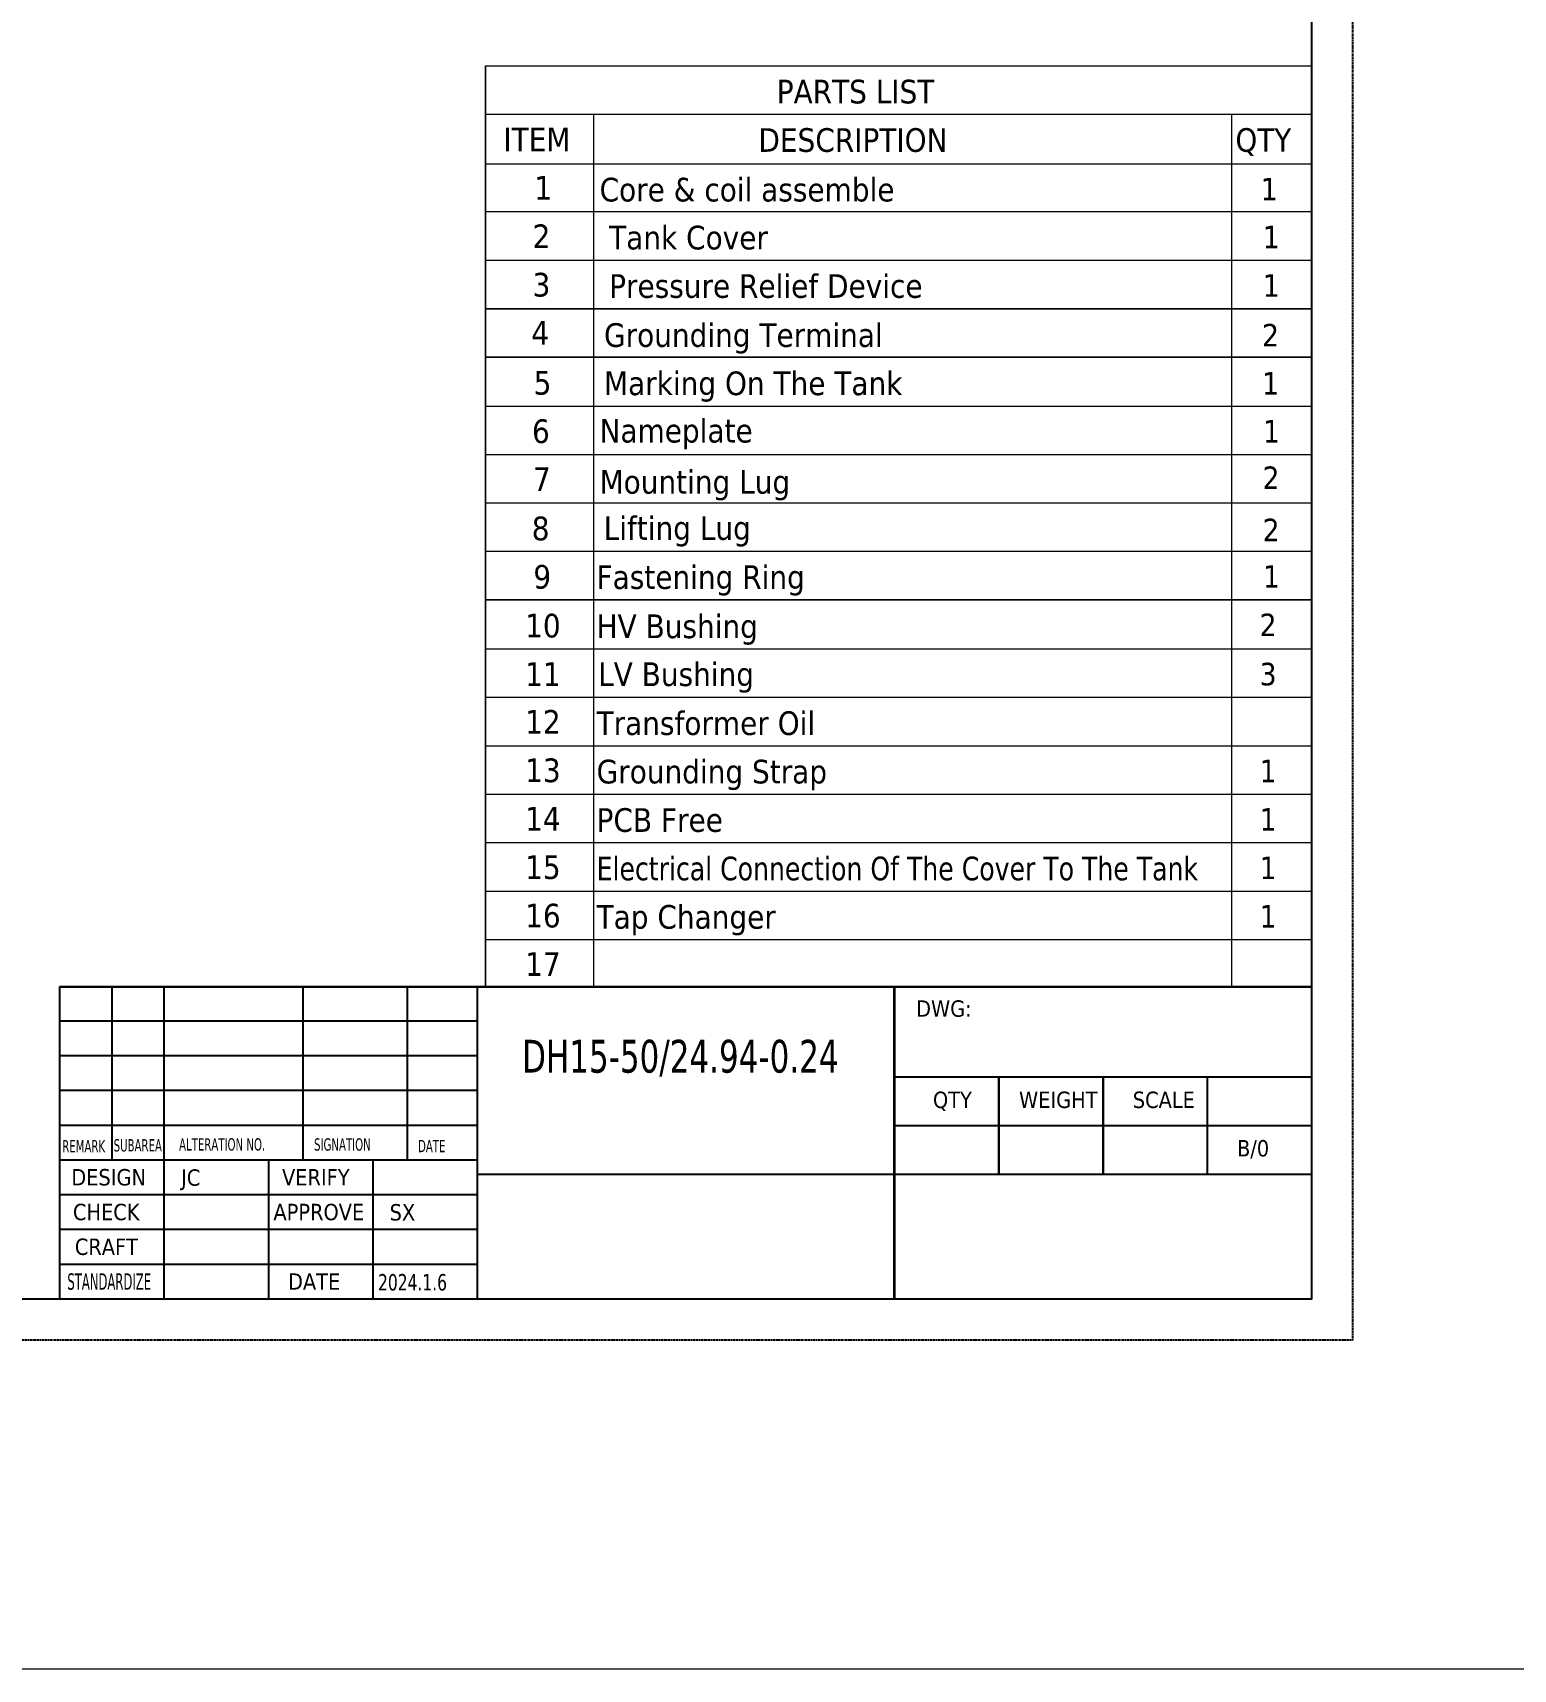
# Model space of a CAD drawing. Extents: x 4438 to 384502, y -178203 to -21188.
# Drawn here: x 375298 to 376741, y -178203 to -176607 of the extents above; entities that cross this region are included whole.
import ezdxf

# ---------------------------------------------------------------- set-up
doc = ezdxf.new("R2010")
doc.units = 0
doc.header["$LTSCALE"] = 8
doc.header["$MEASUREMENT"] = 0
doc.linetypes.add('HIDDEN', pattern=[0.375, 0.25, -0.125])
doc.layers.get('0').update_dxf_attribs({"linetype": 'CONTINUOUS'})
doc.layers.add('PL', color=5, linetype='CONTINUOUS')
doc.layers.add('细', color=7, linetype='CONTINUOUS', lineweight=20)
doc.layers.add('铁心', color=3, linetype='CONTINUOUS', lineweight=0)
doc.styles.add('Tahoma$001', font='tahoma.ttf', dxfattribs={"height": 2.159784})
doc.styles.add('Tahoma_txtstyle_28.93_0_0', font='tahoma.ttf')
doc.styles.add('Tahoma_txtstyle_30.40_0_0', font='tahoma.ttf')

msp = doc.modelspace()

# ---------------------------------------------------------------- linework, layer by layer
at = {"color": 7, "linetype": 'Continuous'}
for p, q in [((375324.338, -177536.961), (376544.242, -177536.961)), ((375324.338, -177841.937), (375324.338, -177536.961)), ((375375.167, -177706.392), (375375.167, -177536.961)), ((375425.996, -177841.937), (375425.996, -177536.961)), ((375561.541, -177706.392), (375561.541, -177536.961)), ((375663.2, -177706.392), (375663.2, -177536.961)), ((375730.972, -177536.961), (375730.972, -177841.937)), ((375731.116, -177537.17), (375731.116, -177842.146)), ((376137.607, -177841.937), (376137.607, -177536.961)), ((376137.751, -177537.17), (376137.751, -177842.146)), ((375324.299, -177537.444), (376544.203, -177537.444)), ((375730.972, -177570.847), (375324.338, -177570.847)), ((375730.972, -177604.733), (375324.338, -177604.733)), ((376137.607, -177625.065), (376544.242, -177625.065)), ((376137.751, -177625.274), (376544.385, -177625.274)), ((376239.266, -177625.065), (376239.266, -177719.946)), ((376239.409, -177625.274), (376239.409, -177720.156)), ((376340.924, -177625.065), (376340.924, -177719.946)), ((376341.068, -177625.274), (376341.068, -177720.156)), ((376442.583, -177625.065), (376442.583, -177719.946)), ((376442.727, -177625.274), (376442.727, -177720.156)), ((375730.972, -177638.619), (375324.338, -177638.619)), ((375730.972, -177672.505), (375324.338, -177672.505)), ((376137.607, -177672.505), (376544.242, -177672.505)), ((376137.751, -177672.715), (376544.385, -177672.715)), ((375730.972, -177706.392), (375324.338, -177706.392)), ((375527.655, -177706.392), (375527.655, -177841.937)), ((375629.314, -177706.392), (375629.314, -177841.937)), ((375730.972, -177719.946), (376544.242, -177719.946)), ((375731.116, -177720.156), (376544.385, -177720.156)), ((375730.972, -177740.278), (375324.338, -177740.278)), ((375730.972, -177774.164), (375324.338, -177774.164)), ((375730.972, -177808.05), (375324.338, -177808.05))]:
    msp.add_line(p, q, dxfattribs=at)
at = {"color": 7}
msp.add_lwpolyline([(373430.861, -175331.182), (376544.206, -175331.182), (376544.206, -177841.884), (373430.861, -177841.884)], close=True, dxfattribs=at)
at = {"layer": 'PL', "color": 1, "linetype": 'HIDDEN', "ltscale": 0.5}
msp.add_lwpolyline([(373231.287, -175291.267), (376584.12, -175291.267), (376584.12, -177881.799), (373231.287, -177881.799)], close=True, dxfattribs=at)
at = {"layer": '细', "color": 1}
msp.add_lwpolyline([(372175.774, -171092.907), (384501.994, -171092.907), (384501.994, -178202.855), (372175.774, -178202.855)], close=True, dxfattribs=at)
at = {"layer": '铁心', "lineweight": 13}
for points in [[(375739.204, -177536.961), (375739.204, -176639.301)], [(375739.204, -176639.301), (376544.385, -176639.301), (376544.385, -176686.525)], [(375739.204, -176639.301), (375739.204, -176686.525), (375739.204, -176686.525)], [(375739.204, -176686.525), (376544.385, -176686.525), (376544.385, -176734.73)], [(375739.204, -176686.525), (375739.204, -176734.73), (376544.385, -176734.73)], [(375844.43, -176686.525), (375844.43, -176734.73), (375844.43, -176734.73)], [(376466.344, -176686.525), (376466.344, -177536.961)], [(375739.204, -177160.142), (376544.385, -177160.142), (376544.385, -176734.73)], [(375739.204, -176734.73), (375739.204, -177160.142)], [(375844.43, -176734.73), (375844.43, -177160.142)], [(376544.385, -176781.758), (375739.204, -176781.758), (375739.204, -176781.758)], [(376544.385, -176828.983), (375739.204, -176828.983), (375739.204, -176828.983)], [(375739.204, -176876.207), (376544.385, -176876.207), (376544.385, -176923.236)], [(375739.204, -176876.207), (375739.204, -176923.236), (376544.385, -176923.236)], [(376544.385, -176876.207), (375739.204, -176876.207), (375739.204, -176876.207)], [(375739.204, -177536.961), (375739.204, -176876.207), (375739.204, -176876.207)], [(375844.43, -176876.207), (375844.43, -176923.236), (375844.43, -176923.236)], [(375739.204, -176923.236), (375739.204, -177536.961)], [(376544.385, -176923.236), (375739.204, -176923.236), (375739.204, -176923.236)], [(375844.43, -176923.236), (375844.43, -177536.961)], [(376544.385, -176971.44), (375739.204, -176971.44), (375739.204, -176971.44)], [(376544.385, -176971.44), (375739.204, -176971.44), (375739.204, -176971.44)], [(376544.385, -177018.665), (375739.204, -177018.665), (375739.204, -177018.665)], [(376544.385, -177018.665), (375739.204, -177018.665), (375739.204, -177018.665)], [(376544.385, -177537.17), (376544.385, -177016.133)], [(376544.385, -177065.693), (375739.204, -177065.693), (375739.204, -177065.693)], [(376544.385, -177065.693), (375739.204, -177065.693)], [(376544.385, -177112.918), (375739.204, -177112.918), (375739.204, -177112.918)], [(376544.385, -177112.918), (375739.204, -177112.918), (375739.204, -177112.918)], [(376544.385, -177160.142), (375739.204, -177160.142), (375739.204, -177160.142)], [(376544.385, -177208.15), (375739.204, -177208.15), (375739.204, -177208.15)], [(376544.385, -177255.375), (375739.204, -177255.375), (375739.204, -177255.375)], [(376544.385, -177302.599), (375739.204, -177302.599), (375739.204, -177302.599)], [(376544.385, -177349.824), (375739.204, -177349.824)], [(376544.385, -177397.048), (375739.204, -177397.048)], [(376544.385, -177444.273), (375739.204, -177444.273)], [(376544.385, -177491.497), (375739.204, -177491.497)], [(376544.385, -177537.17), (375739.204, -177537.17)]]:
    msp.add_lwpolyline(points, dxfattribs=at)

# ---------------------------------------------------------------- texts
for s, height, style, p in [('PARTS LIST', 23.0776, 'Tahoma_txtstyle_30.40_0_0', (376023.052, -176675.944)), ('ITEM', 23.0776, 'Tahoma_txtstyle_30.40_0_0', (375756.643, -176722.581)), ('DESCRIPTION', 23.07758, 'Tahoma_txtstyle_30.40_0_0', (376005.187, -176723.168)), ('QTY', 22.976, 'Tahoma$001', (376470.119, -176723.063)), ('1', 23.078, 'Tahoma_txtstyle_30.40_0_0', (375786.82, -176769.805)), ('Core & coil assemble   ', 23.07758, 'Tahoma_txtstyle_30.40_0_0', (375850.357, -176771.544)), ('1', 21.956, 'Tahoma_txtstyle_28.93_0_0', (376494.805, -176770.491)), ('2', 23.078, 'Tahoma_txtstyle_30.40_0_0', (375785.056, -176817.03)), ('Tank Cover', 23.0776, 'Tahoma_txtstyle_30.40_0_0', (375859.73, -176818.307)), ('1', 21.956, 'Tahoma$001', (376496.765, -176817.226)), ('3', 23.078, 'Tahoma_txtstyle_30.40_0_0', (375785.056, -176864.254)), ('Pressure Relief Device', 23.07758, 'Tahoma_txtstyle_30.40_0_0', (375859.73, -176865.531)), ('1', 21.956, 'Tahoma_txtstyle_28.93_0_0', (376496.765, -176864.45)), ('4', 23.078, 'Tahoma_txtstyle_30.40_0_0', (375783.881, -176911.283)), ('Grounding Terminal', 23.07758, 'Tahoma_txtstyle_30.40_0_0', (375854.696, -176913.378)), ('2', 21.956, 'Tahoma_txtstyle_28.93_0_0', (376496.106, -176912.914)), ('5', 23.078, 'Tahoma_txtstyle_30.40_0_0', (375786.103, -176959.879)), ('Marking On The Tank', 23.07758, 'Tahoma_txtstyle_30.40_0_0', (375854.696, -176960.407)), ('1', 21.956, 'Tahoma_txtstyle_28.93_0_0', (376496.106, -176959.942)), ('6', 23.078, 'Tahoma_txtstyle_30.40_0_0', (375784.505, -177007.103)), ('Nameplate', 23.0776, 'Tahoma_txtstyle_30.40_0_0', (375850.357, -177006.613)), ('1', 21.956, 'Tahoma_txtstyle_28.93_0_0', (376496.961, -177006.613)), ('7', 23.078, 'Tahoma_txtstyle_30.40_0_0', (375785.497, -177053.74)), ('Mounting Lug', 23.07758, 'Tahoma_txtstyle_30.40_0_0', (375850.357, -177056.505)), ('2', 21.956, 'Tahoma_txtstyle_28.93_0_0', (376496.591, -177051.946)), ('8', 23.078, 'Tahoma_txtstyle_30.40_0_0', (375784.267, -177101.944)), ('Lifting Lug', 23.07759, 'Tahoma_txtstyle_30.40_0_0', (375854.38, -177101.552)), ('2', 21.956, 'Tahoma_txtstyle_28.93_0_0', (376496.683, -177102.839)), ('9', 23.078, 'Tahoma_txtstyle_30.40_0_0', (375785.838, -177149.071)), ('Fastening Ring', 23.07758, 'Tahoma_txtstyle_30.40_0_0', (375847.471, -177149.36)), ('1', 21.956, 'Tahoma_txtstyle_28.93_0_0', (376496.961, -177148.189)), ('10', 23.0776, 'Tahoma_txtstyle_30.40_0_0', (375777.806, -177196.687)), ('HV Bushing', 23.0776, 'Tahoma_txtstyle_30.40_0_0', (375847.471, -177197.368)), ('2', 21.956, 'Tahoma_txtstyle_28.93_0_0', (376493.739, -177195.414)), ('11', 23.0776, 'Tahoma_txtstyle_30.40_0_0', (375777.806, -177243.912)), ('LV Bushing', 23.0776, 'Tahoma_txtstyle_30.40_0_0', (375848.985, -177244.108)), ('3', 21.956, 'Tahoma_txtstyle_28.93_0_0', (376493.739, -177243.422)), ('12', 23.0776, 'Tahoma_txtstyle_30.40_0_0', (375777.806, -177290.548)), ('Transformer Oil', 23.07758, 'Tahoma_txtstyle_30.40_0_0', (375847.471, -177291.817)), ('13', 23.0776, 'Tahoma_txtstyle_30.40_0_0', (375777.806, -177337.773)), ('Grounding Strap', 23.07758, 'Tahoma_txtstyle_30.40_0_0', (375847.471, -177339.042)), ('1', 21.956, 'Tahoma_txtstyle_28.93_0_0', (376493.739, -177337.871)), ('14', 23.0776, 'Tahoma_txtstyle_30.40_0_0', (375777.806, -177384.997)), ('PCB Free', 23.0776, 'Tahoma_txtstyle_30.40_0_0', (375847.471, -177386.266)), ('1', 21.956, 'Tahoma_txtstyle_28.93_0_0', (376493.739, -177385.095)), ('15', 23.0776, 'Tahoma_txtstyle_30.40_0_0', (375777.806, -177432.222)), ('1', 21.956, 'Tahoma_txtstyle_28.93_0_0', (376493.739, -177432.32)), ('16', 23.0776, 'Tahoma_txtstyle_30.40_0_0', (375777.806, -177479.446)), ('Tap Changer', 23.07758, 'Tahoma_txtstyle_30.40_0_0', (375847.471, -177480.715)), ('1', 21.956, 'Tahoma_txtstyle_28.93_0_0', (376493.739, -177479.544)), ('17', 23.0776, 'Tahoma_txtstyle_30.40_0_0', (375777.806, -177526.671)), ('DWG:', 16, 'Tahoma_txtstyle_30.40_0_0', (376158.895, -177566.558)), ('QTY', 16, 'Tahoma_txtstyle_30.40_0_0', (376175.334, -177655.562)), ('WEIGHT', 16, 'Tahoma_txtstyle_30.40_0_0', (376259.213, -177655.562)), ('SCALE', 16, 'Tahoma_txtstyle_30.40_0_0', (376370.066, -177655.562)), ('B/0', 16, 'Tahoma_txtstyle_30.40_0_0', (376471.689, -177702.793)), ('DESIGN', 16, 'Tahoma_txtstyle_30.40_0_0', (375335.5, -177731.077)), ('JC', 16, 'Tahoma_txtstyle_30.40_0_0', (375442.447, -177731.367)), ('VERIFY', 16, 'Tahoma_txtstyle_30.40_0_0', (375540.851, -177731.077)), ('CHECK', 16, 'Tahoma_txtstyle_30.40_0_0', (375337.081, -177764.964)), ('APPROVE', 16, 'Tahoma_txtstyle_30.40_0_0', (375532.492, -177764.964)), ('SX', 16, 'Tahoma_txtstyle_30.40_0_0', (375645.764, -177765.253)), ('CRAFT', 16, 'Tahoma_txtstyle_30.40_0_0', (375338.889, -177798.85)), ('DATE', 16, 'Tahoma_txtstyle_30.40_0_0', (375546.724, -177832.736))]:
    msp.add_text(s, height=height, dxfattribs=dict(at, style=style)).set_placement(p)
at = {"layer": '铁心', "lineweight": 13, "style": 'Tahoma_txtstyle_30.40_0_0'}
for s, height, width, p in [('Electrical Connection Of The Cover To The Tank', 23.07758, 0.9, (375847.471, -177433.491)), ('DH15-50/24.94-0.24', 32, 0.8, (375774.868, -177621.04)), ('REMARK', 12, 0.7, (375326.62, -177698.826)), ('SUBAREA', 12, 0.7, (375376.775, -177697.92)), ('ALTERATION NO.', 12, 0.7, (375440.491, -177697.015)), ('SIGNATION', 12, 0.7, (375572.088, -177697.117)), ('DATE', 12, 0.7, (375673.419, -177698.642)), ('STANDARDIZE', 16, 0.6, (375331.631, -177832.736)), ('2024.1.6', 16, 0.8, (375634.436, -177833.465))]:
    msp.add_text(s, height=height, dxfattribs=dict(at, width=width)).set_placement(p)

doc.saveas('drawing.dxf')
